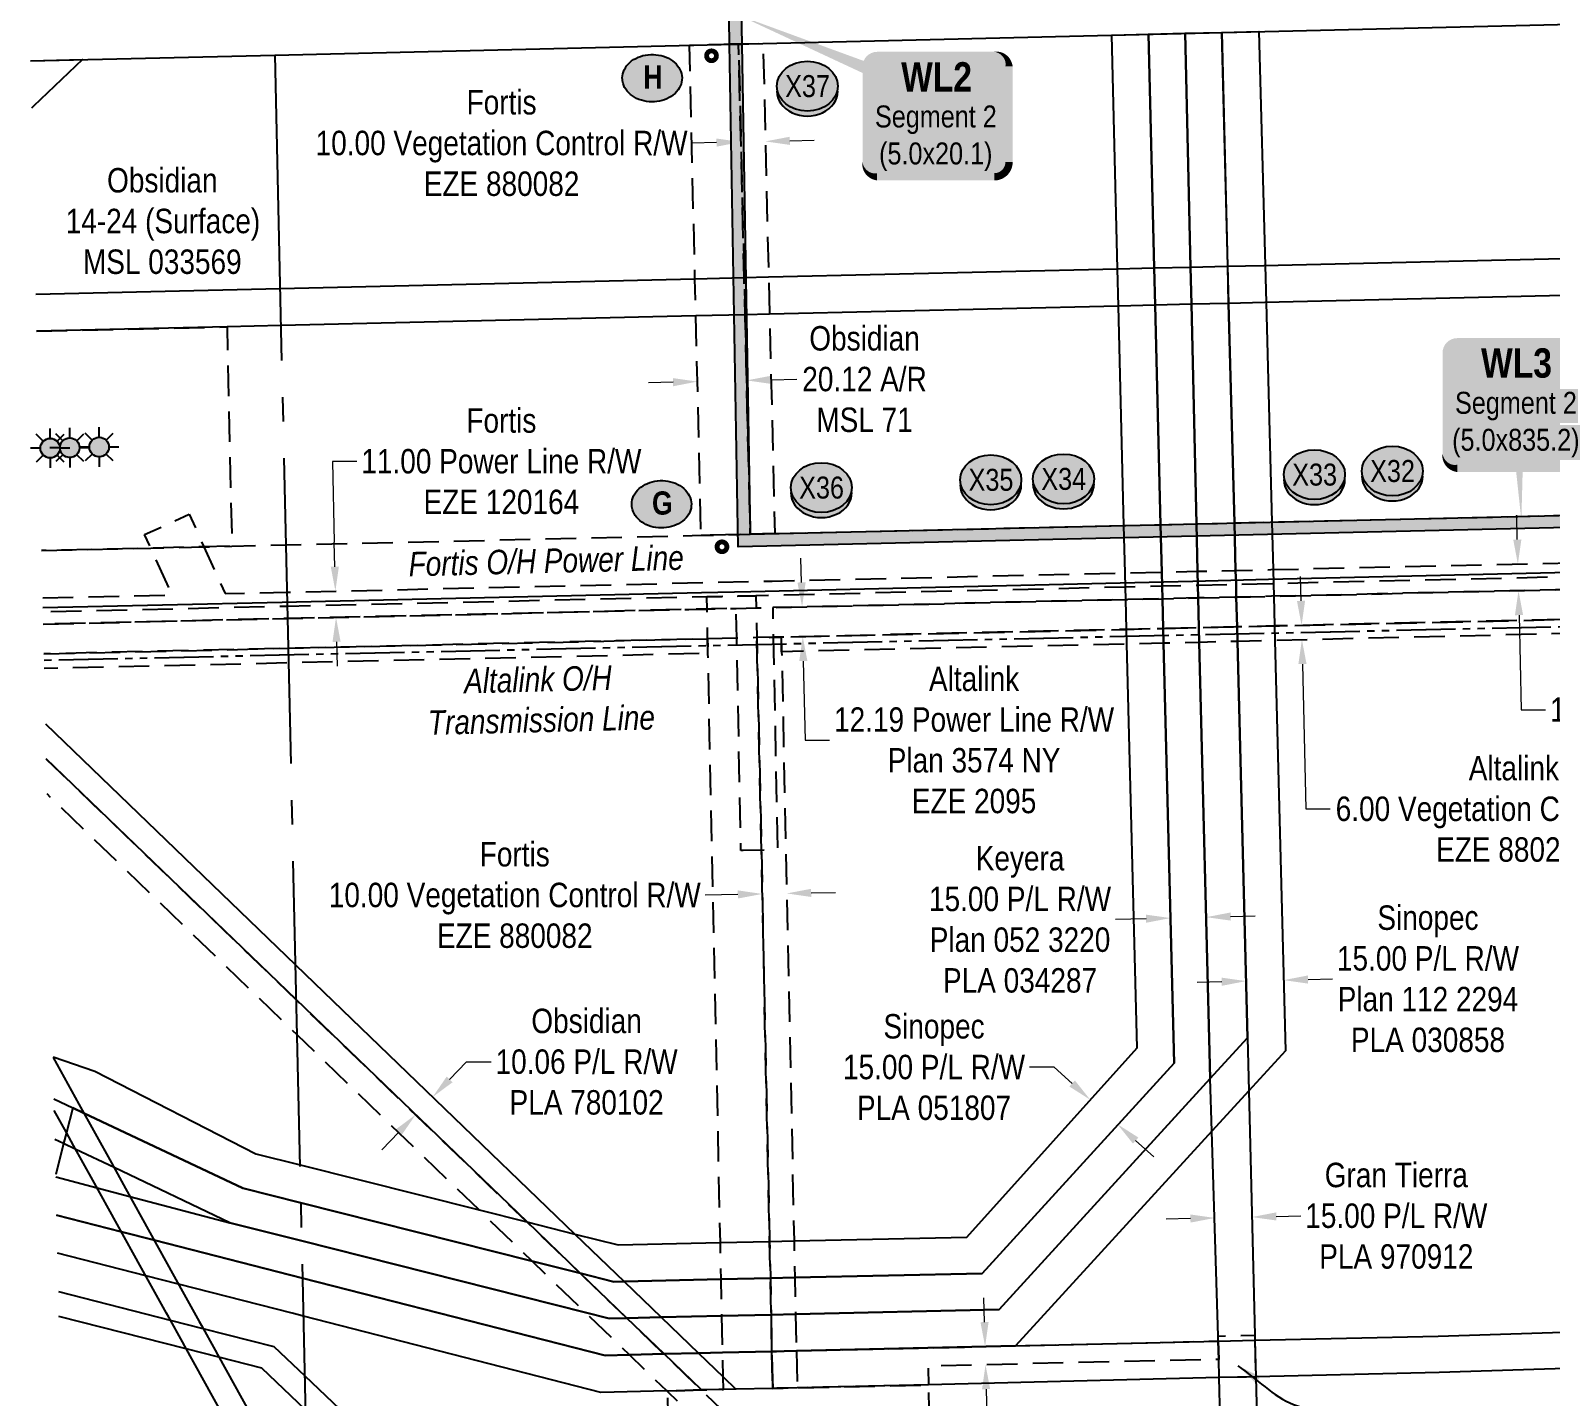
# Model space of a CAD drawing. Extents: x 610781 to 621788, y 5887608 to 5892675.
# Drawn here: x 611532 to 612154, y 5891181 to 5891740 of the extents above; entities that cross this region are included whole.
import ezdxf
from ezdxf.enums import TextEntityAlignment as Align

# ---------------------------------------------------------------- set-up
doc = ezdxf.new("R2010")
doc.units = 0
doc.header["$LTSCALE"] = 5
doc.header["$PDSIZE"] = -1.5
for name, pattern in [('foc-ACCESSROAD', [3.75, 2.5, -1.25]), ('foc-FLOWLINE', [3.75, 2.5, -1.25]), ('foc-QUARTERLINE', [33, 25, -3, 2, -3]), ('POWERLINE5', [7.8, 2.4, -0.6, 0.6, -0.6, 0.6, -0.6, 2.4])]:
    doc.linetypes.add(name, pattern=pattern)
doc.layers.get('Defpoints').update_dxf_attribs({"color": 9})
for name, color, linetype in [('AS-POWER', 104, 'foc-POWER'), ('AS-POWER-EXISTING', 72, 'POWERLINE5'), ('AS-POWER-EXISTING-T', 72, 'Continuous'), ('C-AR', 13, 'foc-ACCESSROAD'), ('C-RW', 13, 'Continuous'), ('C-WS', 13, 'foc-ACCESSROAD'), ('C-WS-S', 13, 'Continuous'), ('CG-NOTES', 7, 'Continuous'), ('F-AR', 190, 'foc-ACCESSROAD'), ('F-EZE', 190, 'foc-FLOWLINE'), ('F-RW', 190, 'Continuous'), ('F-WS', 190, 'foc-ACCESSROAD'), ('F-WS-S', 190, 'Continuous'), ('L-SEC', 7, 'Continuous'), ('L-SECQ', 8, 'foc-QUARTERLINE'), ('P-CROSSINGS', 250, 'Continuous'), ('P-TEMP-BLOCKS', 250, 'Continuous'), ('P-TEMP-H', 41, 'Continuous'), ('P-TEMP_WORKSPACE', 46, 'Continuous'), ('P-WORKAREA-COUNTY-H1', 71, 'Continuous'), ('P-WORKAREA-COUNTY1', 104, 'Continuous')]:
    doc.layers.add(name, color=color, linetype=linetype)
for name, color, linetype, lineweight in [('C-AR-T', 13, 'Continuous', 9), ('C-RW-T', 13, 'Continuous', 9), ('C-WS-T', 13, 'Continuous', 9), ('F-AR-T', 190, 'Continuous', 9), ('F-EZE-T', 190, 'Continuous', 9), ('F-RW-T', 190, 'Continuous', 9)]:
    doc.layers.add(name, color=color, linetype=linetype, lineweight=lineweight)
doc.styles.add('175L', font='ARIALN.TTF', dxfattribs={"height": 20})
doc.styles.add('80', font='ARIALN.TTF', dxfattribs={"height": 10})
doc.styles.add('80CG', font='ARIALN.TTF', dxfattribs={"height": 10})
doc.styles.add('80L', font='ARIALN.TTF', dxfattribs={"height": 10})
doc.styles.add('BOLD', font='ARIALNB.TTF')
doc.styles.add('Crossing', font='ARIALN.TTF', dxfattribs={"height": 10})
doc.styles.add('foc-LtypeFont', font='ARIALN.TTF', dxfattribs={"height": 7.35})
doc.linetypes.add('foc-POWER', pattern='A,6,-1,["P",foc-LtypeFont,S=0.2,R=0,X=-0.625,Y=-0.75],-1.24,4', length=12.24)
doc.dimstyles.new('Compass 5 000', dxfattribs={"dimscale": 5, "dimtxt": 9, "dimasz": 2, "dimexe": 0.2, "dimexo": 0.0625, "dimgap": 0.5, "dimtad": 0, "dimtih": 1, "dimtoh": 1, "dimzin": 0, "dimdsep": 46, "dimtxsty": '80CG', "dimcen": 0.1, "dimse1": 1, "dimse2": 1, "dimclrd": 256, "dimclrt": 256, "dimaunit": 1, "dimadec": 4, "dimazin": 0, "dimtfac": 0.06, "dimtofl": 0, "dimtmove": 0, "dimatfit": 1, "dimfxl": 0.2, "dimtolj": 1, "dimtzin": 0, "dimlwd": -1, "dimarcsym": 0})

# ---------------------------------------------------------------- blocks, each defined once
blk = doc.blocks.new('*D28')
at = {"layer": 'Defpoints', "color": 0, "transparency": 16777216}
for p in [(612031.29, 5891254.13), (612016.7, 5891230.51), (612031.85, 5891230.88)]:
    blk.add_point(p, dxfattribs=at)
at = {"layer": 'F-RW-T', "transparency": 16777216}
for p, q in [((612006.14, 5891253.52), (611996.15, 5891253.28)), ((612041.28, 5891254.37), (612051.28, 5891254.61))]:
    blk.add_line(p, q, dxfattribs=at)
for points in [[(612006.1, 5891255.19), (612006.18, 5891251.86), (612016.14, 5891253.77)], [(612041.24, 5891256.04), (612041.32, 5891252.71), (612031.29, 5891254.13)]]:
    blk.add_solid(points, dxfattribs=at)
at = {"layer": 'F-RW-T', "transparency": 16777216, "insert": (612090.37, 5891254.61), "char_height": 10, "attachment_point": 5, "style": '80CG'}
blk.add_mtext('\\A1;Gran Tierra\\P15.00 P/L R/W\\PPLA 970912', dxfattribs=at)
blk = doc.blocks.new('*D29')
at = {"layer": 'Defpoints', "color": 0, "transparency": 16777216}
for p in [(612025.91, 5891469.03), (612041.23, 5891469.42), (612044.25, 5891351.11)]:
    blk.add_point(p, dxfattribs=at)
at = {"layer": 'F-RW-T', "transparency": 16777216}
for p, q in [((612054.25, 5891351.36), (612064.25, 5891351.62)), ((612018.93, 5891350.46), (612008.93, 5891350.21))]:
    blk.add_line(p, q, dxfattribs=at)
for points in [[(612018.89, 5891352.13), (612018.97, 5891348.79), (612028.93, 5891350.72)], [(612054.21, 5891353.03), (612054.29, 5891349.7), (612044.25, 5891351.11)]]:
    blk.add_solid(points, dxfattribs=at)
at = {"layer": 'F-RW-T', "transparency": 16777216, "insert": (612103.33, 5891351.62), "char_height": 10, "attachment_point": 5, "style": '80CG'}
blk.add_mtext('\\A1;Sinopec\\P15.00 P/L R/W\\PPlan 112 2294\\PPLA 030858', dxfattribs=at)
blk = doc.blocks.new('*D30')
at = {"layer": 'Defpoints', "color": 0, "transparency": 16777216}
for p in [(612011.22, 5891431.68), (611996.58, 5891431.31), (611997.96, 5891376.52)]:
    blk.add_point(p, dxfattribs=at)
at = {"layer": 'F-RW-T', "transparency": 16777216}
for p, q in [((611987.96, 5891376.27), (611975.51, 5891375.95)), ((612022.6, 5891377.14), (612032.6, 5891377.39))]:
    blk.add_line(p, q, dxfattribs=at)
for points in [[(611987.92, 5891377.93), (611988, 5891374.6), (611997.96, 5891376.52)], [(612022.56, 5891378.81), (612022.64, 5891375.48), (612012.61, 5891376.89)]]:
    blk.add_solid(points, dxfattribs=at)
at = {"layer": 'F-RW-T', "transparency": 16777216, "insert": (611936.42, 5891375.95), "char_height": 10, "attachment_point": 5, "style": '80CG'}
blk.add_mtext('\\A1;Keyera\\P15.00 P/L R/W\\PPlan 052 3220\\PPLA 034287', dxfattribs=at)
blk = doc.blocks.new('*D31')
at = {"layer": 'C-RW-T', "transparency": 16777216}
for p, q in [((611703.04, 5891310.48), (611709.98, 5891317.68)), ((611709.98, 5891317.68), (611719.98, 5891317.68)), ((611682.19, 5891288.84), (611675.25, 5891281.65))]:
    blk.add_line(p, q, dxfattribs=at)
for points in [[(611701.84, 5891311.64), (611704.24, 5891309.32), (611696.1, 5891303.28)], [(611680.99, 5891290), (611683.39, 5891287.69), (611689.13, 5891296.04)]]:
    blk.add_solid(points, dxfattribs=at)
at = {"layer": 'Defpoints', "color": 0, "transparency": 16777216}
for p in [(611694.33, 5891304.99), (611696.1, 5891303.28), (611687.36, 5891297.75)]:
    blk.add_point(p, dxfattribs=at)
at = {"layer": 'C-RW-T', "transparency": 16777216, "insert": (611759.07, 5891317.68), "char_height": 10, "attachment_point": 5, "style": '80CG'}
blk.add_mtext('\\A1;Obsidian\\P10.06 P/L R/W\\PPLA 780102', dxfattribs=at)
blk = doc.blocks.new('GAS')
h = blk.add_hatch(color=255)
h.dxf.hatch_style = 1
edge = h.paths.add_edge_path()
edge.add_arc((0, 0), 0.9, 0, 360)
for p, q in [((0, 0.81), (0, 1.62)), ((-0.81, 0), (-1.62, 0)), ((-0.57, 0.57), (-1.14, 1.14)), ((0.57, 0.57), (1.14, 1.14)), ((1.62, 0), (0.81, 0)), ((-0.57, -0.57), (-1.14, -1.14)), ((0, -0.81), (0, -1.62)), ((1.14, -1.14), (0.57, -0.57))]:
    blk.add_line(p, q)
blk.add_circle((0, 0), 0.8)
blk = doc.blocks.new('*D74')
at = {"layer": 'Defpoints', "color": 0, "transparency": 16777216}
for p in [(612392.32, 5891504.08), (612051.62, 5891496.37), (612392.46, 5891498.23)]:
    blk.add_point(p, dxfattribs=at)
at = {"layer": 'F-EZE-T', "transparency": 16777216}
for p, q in [((612051.39, 5891506.37), (612051.17, 5891516.37)), ((612051.98, 5891480.52), (612053.32, 5891421.19)), ((612053.32, 5891421.19), (612063.32, 5891421.19))]:
    blk.add_line(p, q, dxfattribs=at)
for points in [[(612053.06, 5891506.41), (612049.73, 5891506.33), (612051.62, 5891496.37)], [(612053.64, 5891480.56), (612050.31, 5891480.48), (612051.75, 5891490.52)]]:
    blk.add_solid(points, dxfattribs=at)
at = {"layer": 'F-EZE-T', "transparency": 16777216, "insert": (612138.48, 5891421.19), "char_height": 10, "attachment_point": 5, "style": '80CG'}
blk.add_mtext('\\A1;Altalink\\P6.00 Vegetation Control R/W\\PEZE 880262', dxfattribs=at)
blk = doc.blocks.new('*D75')
at = {"layer": 'Defpoints', "color": 0, "transparency": 16777216}
for p in [(612183.59, 5891511.51), (612183.87, 5891499.33), (611847.52, 5891491.74)]:
    blk.add_point(p, dxfattribs=at)
at = {"layer": 'F-EZE-T', "transparency": 16777216}
for p, q in [((611847.02, 5891513.91), (611846.79, 5891523.91)), ((611847.75, 5891481.74), (611848.48, 5891449.38)), ((611848.48, 5891449.38), (611858.48, 5891449.38))]:
    blk.add_line(p, q, dxfattribs=at)
for points in [[(611848.69, 5891513.95), (611845.35, 5891513.88), (611847.25, 5891503.92)], [(611849.41, 5891481.78), (611846.08, 5891481.7), (611847.52, 5891491.74)]]:
    blk.add_solid(points, dxfattribs=at)
at = {"layer": 'F-EZE-T', "transparency": 16777216, "insert": (611917.62, 5891449.38), "char_height": 10, "attachment_point": 5, "style": '80CG'}
blk.add_mtext('\\A1;Altalink\\P12.19 Power Line R/W\\PPlan 3574 NY\\PEZE 2095', dxfattribs=at)
blk = doc.blocks.new('*D76')
at = {"layer": 'Defpoints', "color": 0, "transparency": 16777216}
for p in [(612140.11, 5891521.46), (612140.49, 5891521.47), (612140.74, 5891510.54)]:
    blk.add_point(p, dxfattribs=at)
at = {"layer": 'F-EZE-T', "transparency": 16777216}
for p, q in [((612139.88, 5891531.46), (612139.65, 5891541.46)), ((612140.59, 5891500.53), (612141.47, 5891461.79)), ((612141.47, 5891461.79), (612151.47, 5891461.79))]:
    blk.add_line(p, q, dxfattribs=at)
for points in [[(612141.55, 5891531.5), (612138.22, 5891531.42), (612140.11, 5891521.46)], [(612142.25, 5891500.57), (612138.92, 5891500.5), (612140.36, 5891510.53)]]:
    blk.add_solid(points, dxfattribs=at)
at = {"layer": 'F-EZE-T', "transparency": 16777216, "insert": (612210.61, 5891461.79), "char_height": 10, "attachment_point": 5, "style": '80CG'}
blk.add_mtext('\\A1;Fortis\\P11.00 Power Line R/W\\PEZE 120164', dxfattribs=at)
blk = doc.blocks.new('*D77')
at = {"layer": 'Defpoints', "color": 0, "transparency": 16777216}
for p in [(611936.94, 5891201.47), (611922.3, 5891193.67), (611937.12, 5891194.01)]:
    blk.add_point(p, dxfattribs=at)
at = {"layer": 'F-AR-T', "transparency": 16777216}
for p, q in [((611921.9, 5891211.13), (611921.66, 5891221.12)), ((611922.53, 5891183.67), (611923.23, 5891153.7)), ((611923.23, 5891153.7), (611933.23, 5891153.7))]:
    blk.add_line(p, q, dxfattribs=at)
for points in [[(611923.56, 5891211.17), (611920.23, 5891211.09), (611922.13, 5891201.13)], [(611924.2, 5891183.71), (611920.87, 5891183.63), (611922.3, 5891193.67)]]:
    blk.add_solid(points, dxfattribs=at)
at = {"layer": 'F-AR-T', "transparency": 16777216, "insert": (611967.54, 5891153.7), "char_height": 10, "attachment_point": 5, "style": '80CG'}
blk.add_mtext('\\A1;Gran Tierra\\P7.50 A/R\\PLOC 120328', dxfattribs=at)
blk = doc.blocks.new('*D78')
at = {"layer": 'Defpoints', "color": 0, "transparency": 16777216}
for p in [(611840.96, 5891386.61), (611833.21, 5891279.37), (611843.22, 5891279.58)]:
    blk.add_point(p, dxfattribs=at)
at = {"layer": 'F-EZE-T', "transparency": 16777216}
for p, q in [((611820.95, 5891386.19), (611807.61, 5891385.91)), ((611850.96, 5891386.83), (611860.96, 5891387.04))]:
    blk.add_line(p, q, dxfattribs=at)
for points in [[(611850.92, 5891388.49), (611850.99, 5891385.16), (611840.96, 5891386.61)], [(611820.92, 5891387.86), (611820.99, 5891384.53), (611830.95, 5891386.4)]]:
    blk.add_solid(points, dxfattribs=at)
at = {"layer": 'F-EZE-T', "transparency": 16777216, "insert": (611729.68, 5891385.91), "char_height": 10, "attachment_point": 5, "style": '80CG'}
blk.add_mtext('\\A1;Fortis\\P10.00 Vegetation Control R/W\\PEZE 880082', dxfattribs=at)
blk = doc.blocks.new('*D79')
at = {"layer": 'Defpoints', "color": 0, "transparency": 16777216}
for p in [(611654.56, 5891510.33), (611656.3, 5891510.37), (611654.81, 5891499.55)]:
    blk.add_point(p, dxfattribs=at)
at = {"layer": 'F-EZE-T', "transparency": 16777216}
for p, q in [((611665.07, 5891563.47), (611655.07, 5891563.47)), ((611655.07, 5891563.47), (611655.84, 5891530.36)), ((611656.07, 5891520.37), (611655.84, 5891530.36)), ((611656.78, 5891489.6), (611657.01, 5891479.6))]:
    blk.add_line(p, q, dxfattribs=at)
for points in [[(611657.73, 5891520.4), (611654.4, 5891520.33), (611656.3, 5891510.37)], [(611658.44, 5891489.63), (611655.11, 5891489.56), (611656.55, 5891499.59)]]:
    blk.add_solid(points, dxfattribs=at)
at = {"layer": 'F-EZE-T', "transparency": 16777216, "insert": (611724.21, 5891563.47), "char_height": 10, "attachment_point": 5, "style": '80CG'}
blk.add_mtext('\\A1;Fortis\\P11.00 Power Line R/W\\PEZE 120164', dxfattribs=at)
blk = doc.blocks.new('*D81')
at = {"layer": 'Defpoints', "color": 0, "transparency": 16777216}
for p in [(611832.22, 5891694.46), (611825.32, 5891564.68), (611835.32, 5891564.92)]:
    blk.add_point(p, dxfattribs=at)
at = {"layer": 'F-EZE-T', "transparency": 16777216}
for p, q in [((611812.22, 5891693.98), (611802.22, 5891693.74)), ((611842.22, 5891694.69), (611852.22, 5891694.93))]:
    blk.add_line(p, q, dxfattribs=at)
for points in [[(611812.18, 5891695.64), (611812.26, 5891692.31), (611822.22, 5891694.22)], [(611842.18, 5891696.36), (611842.26, 5891693.03), (611832.22, 5891694.46)]]:
    blk.add_solid(points, dxfattribs=at)
at = {"layer": 'F-EZE-T', "transparency": 16777216, "insert": (611724.29, 5891693.74), "char_height": 10, "attachment_point": 5, "style": '80CG'}
blk.add_mtext('\\A1;Fortis\\P10.00 Vegetation Control R/W\\PEZE 880082', dxfattribs=at)
blk = doc.blocks.new('*D82')
at = {"layer": 'C-AR-T', "transparency": 16777216}
for p, q in [((611794.43, 5891595.89), (611784.44, 5891595.66)), ((611834.55, 5891596.85), (611845.06, 5891597.11))]:
    blk.add_line(p, q, dxfattribs=at)
for points in [[(611794.39, 5891597.56), (611794.47, 5891594.23), (611804.43, 5891596.13)], [(611834.51, 5891598.52), (611834.59, 5891595.19), (611824.56, 5891596.62)]]:
    blk.add_solid(points, dxfattribs=at)
at = {"layer": 'Defpoints', "color": 0, "transparency": 16777216}
for p in [(611824.56, 5891596.62), (611804.94, 5891574.91), (611825.06, 5891575.39)]:
    blk.add_point(p, dxfattribs=at)
at = {"layer": 'C-AR-T', "transparency": 16777216, "insert": (611872.8, 5891597.11), "char_height": 10, "attachment_point": 5, "style": '80CG'}
blk.add_mtext('\\A1;Obsidian\\P20.12 A/R\\PMSL 71', dxfattribs=at)
blk = doc.blocks.new('AA')
at = {"const_width": 4}
blk.add_lwpolyline([(-1, 0, 1), (1, 0, 1)], format="xyb", close=True, dxfattribs=at)
blk.add_circle((0, 0), 2)
blk = doc.blocks.new('Route_Letters')
h = blk.add_hatch(color=255)
h.dxf.hatch_style = 1
edge = h.paths.add_edge_path()
edge.add_ellipse((-0.12, 0.46), major_axis=(-11.97, 0), ratio=0.789318, start_angle=0, end_angle=360)
at = {"color": 5}
blk.add_open_spline([(-12.34, 0.46), (-12.34, -0.25), (-12.24, -0.97), (-11.72, -2.79), (-11.14, -3.88), (-9.56, -5.81), (-8.54, -6.66), (-6.22, -8.02), (-4.9, -8.54), (-2.12, -9.17), (-0.66, -9.3), (2.22, -9.13), (3.64, -8.84), (6.27, -7.89), (7.48, -7.22), (9.54, -5.6), (10.38, -4.64), (11.6, -2.54), (11.97, -1.4), (12.18, 0.91), (12.02, 2.08), (11.2, 4.3), (10.54, 5.35), (8.8, 7.2), (7.72, 7.99), (5.29, 9.24), (3.93, 9.68), (1.11, 10.18), (-0.35, 10.23), (-3.22, 9.91), (-4.61, 9.55), (-7.16, 8.47), (-8.32, 7.75), (-10.24, 6.02), (-11, 5.02), (-12.05, 2.86), (-12.32, 1.7), (-12.34, 0.52), (-12.34, 0.49), (-12.34, 0.46)], degree=3, knots=[0, 0, 0, 0, 0.219529, 0.219529, 0.575727, 0.575727, 0.931924, 0.931924, 1.288121, 1.288121, 1.644318, 1.644318, 2.000515, 2.000515, 2.356712, 2.356712, 2.712909, 2.712909, 3.069107, 3.069107, 3.425304, 3.425304, 3.781501, 3.781501, 4.137698, 4.137698, 4.493895, 4.493895, 4.850092, 4.850092, 5.20629, 5.20629, 5.562487, 5.562487, 5.918684, 5.918684, 6.274881, 6.274881, 6.283185, 6.283185, 6.283185, 6.283185], dxfattribs=at)
at = {"color": 14, "style": 'BOLD'}
blk.add_attdef('A', text='', height=9.5, dxfattribs=at).set_placement((0.22, 0.98), align=Align.MIDDLE)
blk = doc.blocks.new('*D196')
at = {"layer": 'Defpoints', "color": 0, "transparency": 16777216}
for p in [(611965.19, 5891302.11), (611943.04, 5891277.47), (611954.14, 5891267.49)]:
    blk.add_point(p, dxfattribs=at)
at = {"layer": 'F-RW-T', "transparency": 16777216}
for p, q in [((611950.32, 5891315.48), (611940.32, 5891315.48)), ((611957.75, 5891308.8), (611950.32, 5891315.48)), ((611983.73, 5891285.44), (611991.16, 5891278.76))]:
    blk.add_line(p, q, dxfattribs=at)
for points in [[(611958.87, 5891310.04), (611956.64, 5891307.56), (611965.19, 5891302.11)], [(611984.84, 5891286.68), (611982.61, 5891284.2), (611976.29, 5891292.13)]]:
    blk.add_solid(points, dxfattribs=at)
at = {"layer": 'F-RW-T', "transparency": 16777216, "insert": (611901.23, 5891315.48), "char_height": 10, "attachment_point": 5, "style": '80CG'}
blk.add_mtext('\\A1;Sinopec\\P15.00 P/L R/W\\PPLA 051807', dxfattribs=at)
blk = doc.blocks.new('xing2')
h = blk.add_hatch(color=50)
h.dxf.hatch_style = 1
edge = h.paths.add_edge_path()
edge.add_ellipse((0, 0), major_axis=(-12.5, 0), ratio=0.816297, start_angle=0, end_angle=360)
h = blk.add_hatch(color=250)
h.dxf.hatch_style = 1
edge = h.paths.add_edge_path()
edge.add_ellipse((0, -2.05), major_axis=(-12.5, 0), ratio=0.816297, start_angle=0, end_angle=180)
edge.add_line((12.5, -2.05), (12.5, 0))
edge.add_ellipse((0, 0), major_axis=(-12.5, 0), ratio=0.816297, start_angle=0, end_angle=180, ccw=False)
edge.add_line((-12.5, 0), (-12.5, -2.05))
at = {"color": 250}
blk.add_ellipse((0, 0), major_axis=(-12.5, 0), ratio=0.816297, dxfattribs=at)
blk.add_ellipse((0, -2.05), major_axis=(-12.5, 0), ratio=0.816297, start_param=0, end_param=3.141593, dxfattribs=at)
at = {"color": 250, "style": 'Crossing'}
blk.add_attdef('CROSSING', text='', height=9, dxfattribs=at).set_placement((0.09, 0.02), align=Align.MIDDLE_CENTER)
at = {"color": 250, "style": 'Crossing', "flags": 1}
for tag, p in [('OWNER', (0.09, -12.49)), ('DESCRIPTION', (0.09, -25.77)), ('LOCATION', (0.09, -39.3)), ('DWG_REF', (0.09, -52.84))]:
    blk.add_attdef(tag, text='', height=9, dxfattribs=at).set_placement(p, align=Align.MIDDLE_CENTER)
blk = doc.blocks.new('*U198')
h = blk.add_hatch(color=191)
edge = h.paths.add_edge_path()
edge.add_line((-24, -34.83), (24, -34.83))
edge.add_arc((24, -28.83), 6, 270, 360)
edge.add_line((30, -28.83), (30, 12.5))
edge.add_arc((24, 12.5), 6, 0, 90)
edge.add_line((24, 18.5), (-24, 18.5))
edge.add_arc((-24, 12.5), 6, 90, 180)
edge.add_line((-30, 12.5), (-30, -28.83))
edge.add_arc((-24, -28.83), 6, 180, 270)
at = {"color": 250, "flags": 128}
blk.add_lwpolyline([(-24, -34.83, 3, 3, 0), (24, -34.83, 3, 3, 0.414214), (30, -28.83, 3, 3, 0), (30, 12.5, 3, 0, 0.414214), (24, 18.5, 0, 0, 0), (-24, 18.5, 0, 0, 0.414214), (-30, 12.5, 0, 0, 0), (-30, -28.83, 0, 3, 0.414214)], format="xyseb", close=True, dxfattribs=at)
at = {"flags": 128}
blk.add_lwpolyline([(2.26, -56.07, 0, 7.5, 0), (0, 0, 0, 0, 0)], format="xyseb", dxfattribs=at)
at = {"color": 250}
for tag, p, height, style in [('TEMP_AREA_W1_001', (-9.21, 2.24), 12, 'BOLD'), ('ENTER_TEXT_001', (-30.66, -12.47), 9, '80')]:
    blk.add_attdef(tag, p, '', height=height, dxfattribs=dict(at, style=style))
blk = doc.blocks.new('*U200')
h = blk.add_hatch(color=71)
edge = h.paths.add_edge_path()
edge.add_line((-24, -32.69), (24, -32.69))
edge.add_arc((24, -26.69), 6, 270, 360)
edge.add_line((30, -26.69), (30, 12.5))
edge.add_arc((24, 12.5), 6, 0, 90)
edge.add_line((24, 18.5), (-24, 18.5))
edge.add_arc((-24, 12.5), 6, 90, 180)
edge.add_line((-30, 12.5), (-30, -26.69))
edge.add_arc((-24, -26.69), 6, 180, 270)
at = {"flags": 128}
blk.add_lwpolyline([(-80.71, 33.5, 0, 7.5, 0), (0, 0, 0, 0, 0)], format="xyseb", dxfattribs=at)
at = {"color": 250, "flags": 128}
blk.add_lwpolyline([(-24, -32.69, 3, 3, 0), (24, -32.69, 3, 3, 0.414214), (30, -26.69, 3, 3, 0), (30, 12.5, 3, 0, 0.414214), (24, 18.5, 0, 0, 0), (-24, 18.5, 0, 0, 0.414214), (-30, 12.5, 0, 0, 0), (-30, -26.69, 0, 3, 0.414214)], format="xyseb", close=True, dxfattribs=at)
at = {"color": 250}
for tag, p, height, style in [('TEMP_AREA_W1_001', (-9.21, 2.24), 12, 'BOLD'), ('ENTER_TEXT_001', (-30.66, -12.47), 9, '80')]:
    blk.add_attdef(tag, p, '', height=height, dxfattribs=dict(at, style=style))

msp = doc.modelspace()

# ---------------------------------------------------------------- hatches: boundary and pattern name
at = {"layer": 'P-TEMP-H'}
h = msp.add_hatch(color=256, dxfattribs=at)
h.dxf.hatch_style = 1
h.paths.add_polyline_path([(611817.597, 5891734.208), (611822.594, 5891734.327), (611826.063, 5891533.669), (612440.496, 5891547.888), (612440.828, 5891533.326), (612440.942, 5891528.331), (612435.945, 5891528.217), (612435.614, 5891542.776), (611821.152, 5891528.556)])
at = {"layer": 'P-WORKAREA-COUNTY-H1'}
h = msp.add_hatch(color=256, dxfattribs=at)
h.dxf.hatch_style = 1
h.paths.add_polyline_path([(611817.25, 5891754.314), (611822.247, 5891754.433), (611822.594, 5891734.327), (611817.597, 5891734.208)])

# ---------------------------------------------------------------- linework, layer by layer
at = {"layer": 'AS-POWER', "flags": 128}
msp.add_lwpolyline([(611536.618, 5891503.662), (611634.556, 5891505.907), (611806.147, 5891509.841), (611826.293, 5891510.264), (611977.447, 5891513.791), (612007.13, 5891514.483), (612022.691, 5891514.846), (612038.018, 5891515.204), (612184.541, 5891518.63), (612291.251, 5891521.113), (612429.334, 5891524.332)], dxfattribs=at)
at = {"layer": 'AS-POWER-EXISTING', "flags": 128}
msp.add_lwpolyline([(612532.304, 5891496.495), (612437.265, 5891501.864), (611537.107, 5891481.97)], dxfattribs=at)
at = {"layer": 'C-AR', "flags": 128}
msp.add_lwpolyline([(611823.912, 5891623.502), (611826.063, 5891533.669), (611805.937, 5891533.201), (611803.786, 5891623.032), (611803.422, 5891638.257), (611801.132, 5891733.876), (611821.258, 5891734.354), (611823.547, 5891638.729), (611823.912, 5891623.502)], close=True, dxfattribs=at)
msp.add_lwpolyline([(611536.092, 5891526.956), (611580.782, 5891527.99), (611602.502, 5891528.493), (611613.973, 5891528.759), (611636.079, 5891529.271), (611805.937, 5891533.201), (611826.063, 5891533.669), (611836.066, 5891533.903), (611978.907, 5891537.207), (611993.911, 5891537.555), (612008.64, 5891537.895), (612024.14, 5891538.254), (612039.466, 5891538.609), (612186.05, 5891541.994), (612292.76, 5891544.464), (612440.496, 5891547.888), (612440.942, 5891528.331), (612441.07, 5891522.751), (612293.343, 5891519.307), (612186.633, 5891516.824), (612040.11, 5891513.398), (612024.783, 5891513.04), (612009.222, 5891512.677), (611994.543, 5891512.334), (611979.539, 5891511.985), (611828.385, 5891508.458), (611808.239, 5891508.035), (611636.648, 5891504.101), (611536.66, 5891501.809)], dxfattribs=at)
at = {"layer": 'C-RW'}
for points in [[(611531.543, 5891727.449), (611552.827, 5891727.959), (611532.788, 5891708.893), (611531.985, 5891708.127)], [(611537.693, 5891456), (611639.961, 5891357.404), (611754.302, 5891247.17), (611774.442, 5891227.753), (611789.638, 5891213.102), (611804.883, 5891198.405), (611814.956, 5891188.693), (611820.171, 5891183.666), (611806.024, 5891183.359), (611790.756, 5891198.076), (611775.501, 5891212.777), (611756.481, 5891231.109), (611734.696, 5891252.106), (611640.283, 5891343.138), (611538.017, 5891441.654)], [(611540.776, 5891319.41), (611551.327, 5891300.348), (611564.628, 5891276.315), (611570.429, 5891265.834), (611580.404, 5891247.811), (611590.379, 5891229.788), (611600.544, 5891211.423), (611601.482, 5891209.728), (611607.082, 5891199.611), (611608.022, 5891197.912), (611645.076, 5891130.967)], [(611645.564, 5891109.342), (611594.652, 5891201.322), (611593.712, 5891203.021), (611588.105, 5891213.152), (611587.166, 5891214.848), (611577.016, 5891233.186), (611567.041, 5891251.21), (611557.066, 5891269.233), (611549.186, 5891283.468), (611546.251, 5891288.772), (611541.264, 5891297.782)]]:
    msp.add_lwpolyline(points, dxfattribs=at)
at = {"layer": 'C-WS', "flags": 128}
for points in [[(611534.066, 5891616.718), (611611.972, 5891618.515), (611613.973, 5891528.759), (611602.502, 5891528.493), (611580.782, 5891527.99), (611536.092, 5891526.956)], [(611538.018, 5891441.605), (611640.285, 5891343.062), (611734.673, 5891252.112), (611756.465, 5891231.113), (611775.501, 5891212.777), (611790.756, 5891198.076), (611806.024, 5891183.359), (611900.875, 5891091.961), (611915.039, 5891078.313), (611932.194, 5891061.782), (611943.633, 5891050.761), (612022.912, 5890975.996), (612038.258, 5890961.524), (612065.767, 5890935.575), (612119.196, 5890885.195), (612207.149, 5890801.129), (612320.054, 5890803.525), (612322.752, 5890676.382), (612301.967, 5890675.94), (612430.739, 5890540.595), (612463.793, 5890536.979), (612464.265, 5890516.676), (612421.229, 5890521.384), (612274.731, 5890675.362), (612195.609, 5890673.683), (612192.911, 5890800.826), (612112.266, 5890877.895), (612051.459, 5890935.232), (612038.596, 5890947.37), (612023.245, 5890961.847), (611936.687, 5891043.475), (611927.891, 5891051.951), (611916.273, 5891063.147), (611900.322, 5891078.518), (611899.416, 5891079.391), (611858.851, 5891118.48), (611852.305, 5891124.789), (611792.294, 5891182.618), (611791.858, 5891183.038), (611776.594, 5891197.748), (611758.61, 5891215.078), (611736.83, 5891236.066), (611715.053, 5891257.051), (611640.607, 5891328.789), (611538.34, 5891427.338)]]:
    msp.add_lwpolyline(points, dxfattribs=at)
msp.add_lwpolyline([(611835.038, 5891192.16), (611835.212, 5891184.004), (611845.229, 5891184.222), (611898.91, 5891185.443), (611900.875, 5891091.961), (611901.138, 5891079.427), (611899.416, 5891079.391), (611859.764, 5891078.557), (611844.759, 5891078.264), (611794.501, 5891077.184), (611792.291, 5891182.78), (611806.024, 5891183.359), (611815.065, 5891183.557), (611814.956, 5891188.693), (611814.747, 5891198.634), (611814.431, 5891213.672), (611814.116, 5891228.649), (611813.8, 5891243.655), (611808.726, 5891484.864), (611808.601, 5891490.866), (611808.344, 5891503.032), (611808.239, 5891508.035), (611828.385, 5891508.458), (611828.49, 5891503.498), (611828.747, 5891491.25), (611830.578, 5891404.344), (611833.951, 5891244.112), (611834.268, 5891229.105), (611834.58, 5891214.136), (611834.89, 5891199.111), (611835.038, 5891192.16)], close=True, dxfattribs=at)
at = {"layer": 'F-AR', "flags": 128}
msp.add_lwpolyline([(611844.91, 5891199.345), (611934.622, 5891201.418), (612017.511, 5891203.372), (612017.694, 5891195.878), (611898.745, 5891193.12), (611898.91, 5891185.443), (611845.229, 5891184.228), (611835.218, 5891184.01), (611835.038, 5891192.16), (611834.893, 5891199.115), (611844.91, 5891199.345)], close=True, dxfattribs=at)
at = {"layer": 'F-EZE', "flags": 128}
for points in [[(611836.066, 5891533.903), (611826.063, 5891533.669), (611823.912, 5891623.502), (611823.547, 5891638.729), (611821.258, 5891734.354), (611831.261, 5891734.592), (611833.55, 5891638.963), (611833.915, 5891623.736), (611836.066, 5891533.903)], [(612441.471, 5891505.158), (612441.608, 5891499.157), (612300.259, 5891496.483), (612293.878, 5891496.086), (612187.167, 5891493.644), (612040.704, 5891490.138), (612025.377, 5891489.747), (612024.763, 5891489.731), (612009.766, 5891489.385), (611995.12, 5891489.054), (611980.124, 5891488.716), (611838.876, 5891485.529), (611838.749, 5891491.531), (611979.972, 5891494.713), (611994.976, 5891495.056), (612009.622, 5891495.387), (612024.626, 5891495.734), (612025.224, 5891495.747), (612040.552, 5891496.094), (612187.036, 5891499.401), (612293.747, 5891501.816), (612441.471, 5891505.158)], [(611844.91, 5891199.343), (611845.229, 5891184.228), (611835.218, 5891184.01), (611835.043, 5891192.16), (611834.898, 5891199.112), (611834.584, 5891214.136), (611834.268, 5891229.105), (611833.951, 5891244.112), (611830.578, 5891404.344), (611828.747, 5891491.25), (611835.475, 5891491.447), (611838.749, 5891491.531), (611838.876, 5891485.529), (611843.961, 5891244.339), (611844.278, 5891229.331), (611844.593, 5891214.367), (611844.91, 5891199.343)]]:
    msp.add_lwpolyline(points, close=True, dxfattribs=at)
for points in [[(611536.529, 5891507.598), (611589.479, 5891508.825), (611580.782, 5891527.99), (611578.255, 5891533.559), (611596.456, 5891541.818), (611602.502, 5891528.493), (611611.2, 5891509.326), (611636.517, 5891509.911), (611835.022, 5891514.499), (611979.394, 5891517.796), (611994.398, 5891518.138), (611994.944, 5891518.151), (612009.088, 5891518.474), (612024.094, 5891518.815), (612039.098, 5891519.157), (612440.942, 5891528.331), (612441.069, 5891522.751), (612441.193, 5891517.344), (612293.466, 5891513.995), (612186.755, 5891511.581), (612039.35, 5891508.249), (612024.345, 5891507.913), (612009.34, 5891507.573), (611994.671, 5891507.237), (611979.666, 5891506.898), (611835.227, 5891503.631), (611835.475, 5891491.415), (611835.593, 5891485.445), (611837.185, 5891404.474), (611833.08, 5891404.393), (611823.077, 5891404.196), (611822.199, 5891404.179), (611820.521, 5891491.107), (611820.286, 5891503.293), (611800.847, 5891502.858), (611636.76, 5891499.143), (611536.771, 5891496.876)], [(611536.771, 5891496.876), (611636.76, 5891499.143), (611800.847, 5891502.865), (611808.344, 5891503.034), (611820.286, 5891503.303), (611828.49, 5891503.498), (611835.226, 5891503.64), (611979.666, 5891506.901), (611994.671, 5891507.239), (612009.34, 5891507.573), (612024.345, 5891507.916), (612024.914, 5891507.927), (612039.35, 5891508.254), (612040.241, 5891508.272), (612186.755, 5891511.583), (612293.466, 5891513.996), (612441.193, 5891517.344), (612441.471, 5891505.158), (612293.747, 5891501.816), (612187.036, 5891499.401), (612040.552, 5891496.094), (612025.224, 5891495.747), (612024.626, 5891495.734), (612009.622, 5891495.387), (611994.976, 5891495.056), (611979.972, 5891494.713), (611838.749, 5891491.531), (611835.475, 5891491.447), (611828.746, 5891491.308), (611820.521, 5891491.121), (611808.601, 5891490.866), (611637.035, 5891486.957), (611537.046, 5891484.69)], [(611537.046, 5891484.69), (611637.035, 5891486.957), (611808.601, 5891490.866), (611808.726, 5891484.864), (611637.171, 5891480.955), (611537.181, 5891478.688)]]:
    msp.add_lwpolyline(points, dxfattribs=at)
at = {"layer": 'F-RW'}
for points in [[(611540.77, 5891319.691), (611557.867, 5891313.856), (611623.699, 5891280.049), (611641.812, 5891275.488), (611715.053, 5891257.051), (611734.69, 5891252.107), (611754.302, 5891247.17), (611772.029, 5891242.707), (611813.8, 5891243.655), (611833.951, 5891244.112), (611843.961, 5891244.339), (611914.684, 5891245.944), (611984.311, 5891323.374), (611980.124, 5891488.716), (611979.972, 5891494.713), (611979.666, 5891506.892), (611979.539, 5891511.985), (611979.394, 5891517.796), (611978.907, 5891537.207), (611976.656, 5891627.065), (611976.29, 5891642.296), (611973.993, 5891737.987), (611988.997, 5891738.344), (611991.294, 5891642.653), (611991.66, 5891627.427), (611993.911, 5891537.555), (611994.398, 5891518.138), (611994.543, 5891512.334), (611994.671, 5891507.239), (611994.976, 5891495.056), (611995.124, 5891489.054), (611999.454, 5891317.153), (611920.897, 5891231.063), (611844.278, 5891229.331), (611834.268, 5891229.105), (611814.116, 5891228.649), (611774.442, 5891227.753), (611770.17, 5891227.656), (611756.477, 5891231.111), (611736.83, 5891236.066), (611642.163, 5891259.944), (611618.405, 5891265.938), (611553.347, 5891296.698), (611548.812, 5891298.841), (611546.251, 5891288.772), (611545.081, 5891284.174), (611541.857, 5891271.497)], [(611541.158, 5891302.487), (611548.812, 5891298.841), (611553.347, 5891296.698), (611618.405, 5891265.938), (611642.163, 5891259.944), (611736.83, 5891236.066), (611756.477, 5891231.111), (611770.17, 5891227.656), (611774.442, 5891227.753), (611814.116, 5891228.649), (611834.268, 5891229.105), (611844.278, 5891229.331), (611920.897, 5891231.063), (611999.454, 5891317.153), (611995.124, 5891489.054), (611994.976, 5891495.056), (611994.671, 5891507.239), (611994.543, 5891512.334), (611994.398, 5891518.138), (611993.911, 5891537.555), (611991.66, 5891627.427), (611991.294, 5891642.653), (611988.997, 5891738.344), (612003.999, 5891738.701), (612006.211, 5891643.003), (612006.563, 5891627.775), (612008.64, 5891537.895), (612009.088, 5891518.474), (612009.222, 5891512.677), (612009.34, 5891507.573), (612009.622, 5891495.387), (612009.77, 5891489.385), (612014.273, 5891310.812), (611927.894, 5891216.283), (611844.593, 5891214.367), (611834.583, 5891214.136), (611814.431, 5891213.672), (611789.638, 5891213.102), (611775.501, 5891212.777), (611768.371, 5891212.613), (611758.61, 5891215.078), (611642.514, 5891244.394), (611613.079, 5891251.827), (611565.71, 5891274.36), (611550.124, 5891281.775), (611545.081, 5891284.174), (611541.533, 5891285.862)], [(611541.877, 5891270.614), (611558.769, 5891266.156), (611572.214, 5891262.609), (611613.079, 5891251.827), (611642.514, 5891244.394), (611758.61, 5891215.078), (611768.371, 5891212.613), (611775.501, 5891212.777), (611789.638, 5891213.102), (611814.431, 5891213.672), (611834.583, 5891214.136), (611844.593, 5891214.367), (611927.894, 5891216.283), (612014.273, 5891310.812), (612029.517, 5891327.493), (612025.377, 5891489.747), (612025.224, 5891495.747), (612024.914, 5891507.927), (612024.783, 5891513.04), (612024.636, 5891518.827), (612024.14, 5891538.254), (612021.69, 5891628.126), (612021.385, 5891643.354), (612019.005, 5891739.059), (612034.173, 5891739.42), (612036.781, 5891643.711), (612037.17, 5891628.485), (612039.466, 5891538.609), (612039.962, 5891519.176), (612040.11, 5891513.398), (612040.241, 5891508.272), (612040.552, 5891496.094), (612040.704, 5891490.138), (612044.993, 5891322.201), (612030.039, 5891305.836), (612014.924, 5891289.295), (611934.622, 5891201.418), (611844.91, 5891199.334), (611834.896, 5891199.102), (611814.747, 5891198.634), (611804.883, 5891198.405), (611790.756, 5891198.076), (611776.594, 5891197.748), (611766.708, 5891197.518), (611642.858, 5891229.157), (611582.216, 5891244.611), (611568.77, 5891248.086), (611542.233, 5891254.868)], [(612018.696, 5891155.198), (612017.878, 5891188.383), (612017.694, 5891195.878), (612017.511, 5891203.372), (612017.462, 5891205.371), (612014.924, 5891289.295), (612014.273, 5891310.812), (612009.77, 5891489.385), (612009.622, 5891495.387), (612009.34, 5891507.573), (612009.222, 5891512.677), (612009.088, 5891518.474), (612008.64, 5891537.895), (612006.563, 5891627.775), (612006.211, 5891643.003), (612003.999, 5891738.702), (612019.005, 5891739.059), (612021.337, 5891643.352), (612021.708, 5891628.126), (612024.14, 5891538.254), (612024.636, 5891518.827), (612024.783, 5891513.04), (612024.914, 5891507.927), (612025.224, 5891495.747), (612025.377, 5891489.747), (612029.517, 5891327.493), (612030.039, 5891305.836), (612032.452, 5891205.719), (612032.501, 5891203.716), (612032.864, 5891188.73), (612033.7, 5891155.557)], [(611533.723, 5891631.946), (611633.708, 5891634.287), (611803.422, 5891638.257), (611823.548, 5891638.729), (611833.55, 5891638.963), (611976.29, 5891642.297), (611991.294, 5891642.65), (612006.21, 5891643.003), (612021.216, 5891643.348), (612036.22, 5891643.698), (612438.097, 5891653.109), (612438.444, 5891637.882), (612036.572, 5891628.471), (612021.568, 5891628.122), (612006.562, 5891627.774), (611991.66, 5891627.424), (611976.655, 5891627.069), (611833.915, 5891623.736), (611823.912, 5891623.502), (611803.786, 5891623.032), (611634.052, 5891619.061), (611611.972, 5891618.515), (611534.066, 5891616.718)], [(611542.233, 5891254.868), (611568.77, 5891248.086), (611582.216, 5891244.611), (611642.858, 5891229.157), (611766.708, 5891197.518), (611776.594, 5891197.748), (611790.756, 5891198.076), (611804.883, 5891198.405), (611814.747, 5891198.634), (611834.896, 5891199.102), (611844.91, 5891199.334), (611934.622, 5891201.418), (612017.511, 5891203.372), (612032.501, 5891203.716), (612107.49, 5891205.433), (612448.123, 5891216.285)], [(612448.465, 5891201.28), (612107.852, 5891190.437), (612032.864, 5891188.73), (612017.878, 5891188.383), (611898.91, 5891185.443), (611845.229, 5891184.231), (611835.217, 5891184.014), (611820.166, 5891183.671), (611815.065, 5891183.557), (611806.024, 5891183.359), (611792.29, 5891182.834), (611791.858, 5891183.038), (611764.926, 5891182.28), (611643.209, 5891213.599), (611638.625, 5891214.779), (611592.11, 5891226.661), (611578.737, 5891230.077), (611542.584, 5891239.313)], [(611542.936, 5891223.687), (611588.751, 5891211.985), (611602.123, 5891208.57), (611631.143, 5891201.159), (611643.762, 5891189.139), (611783.527, 5891056.01), (611845.18, 5891059.95), (611860.167, 5891060.909), (611907.256, 5891063.92), (611916.273, 5891063.147), (611932.194, 5891061.782), (611947.95, 5891060.432), (612022.584, 5890989.925), (612037.925, 5890975.432), (612079.906, 5890935.914), (612116.825, 5890901.173), (612175.12, 5890887.009)], [(612119.196, 5890885.195), (612065.766, 5890935.575), (612038.258, 5890961.524), (612022.912, 5890975.996), (611943.633, 5891050.761), (611927.891, 5891051.951), (611907.19, 5891053.517), (611860.401, 5891050.67), (611845.415, 5891049.758), (611779.79, 5891045.765), (611644.076, 5891175.227), (611626.171, 5891192.307), (611608.656, 5891196.766), (611595.29, 5891200.169), (611543.168, 5891213.438)]]:
    msp.add_lwpolyline(points, dxfattribs=at)
at = {"layer": 'F-WS', "flags": 128}
msp.add_lwpolyline([(612032.501, 5891203.716), (612032.864, 5891188.73), (612017.878, 5891188.383), (612017.694, 5891195.878), (612017.511, 5891203.372), (612017.462, 5891205.371), (612032.452, 5891205.719), (612032.501, 5891203.716)], close=True, dxfattribs=at)
at = {"layer": 'L-SEC'}
msp.add_lwpolyline([(611531.545, 5891727.385), (611631.486, 5891729.775), (612435.912, 5891748.933)], dxfattribs=at)
at = {"layer": 'L-SECQ'}
msp.add_line((611631.486, 5891729.775), (611648.973, 5890955.522), dxfattribs=at)
at = {"layer": 'P-TEMP_WORKSPACE', "flags": 128}
msp.add_lwpolyline([(611817.597, 5891734.208), (611822.594, 5891734.327), (611826.063, 5891533.669), (612440.496, 5891547.888), (612440.828, 5891533.326), (612440.942, 5891528.331), (612435.945, 5891528.217), (612435.614, 5891542.776), (611821.152, 5891528.556)], close=True, dxfattribs=at)
at = {"layer": 'P-WORKAREA-COUNTY1', "flags": 128}
msp.add_lwpolyline([(611817.25, 5891754.314), (611822.247, 5891754.433), (611822.594, 5891734.327), (611817.597, 5891734.208)], close=True, dxfattribs=at)

# ---------------------------------------------------------------- block references
at = {"layer": 'C-WS-S', "xscale": 5.000000000000039, "yscale": 5.000000000000039, "zscale": 5.000000000000039}
for p in [(611539.582, 5891568.876), (611547.605, 5891569.063), (611559.638, 5891569.343)]:
    msp.add_blockref('GAS', p, dxfattribs=at)
at = {"layer": 'CG-NOTES', "color": 1, "xscale": 0.999609, "yscale": 0.999609, "zscale": 0.999609}
for p in [(611810.185, 5891729.501), (611814.464, 5891528.508)]:
    msp.add_blockref('AA', p, dxfattribs=at)
for p, values in [((611786.016, 5891719.88), {'A': 'H'}), ((611789.853, 5891545.451), {'A': 'G'})]:
    msp.add_blockref('Route_Letters', p, dxfattribs=at).add_auto_attribs(values)
at = {"layer": 'P-CROSSINGS', "xscale": 0.999609, "yscale": 0.999609, "zscale": 0.999609}
for p, values in [((611849.395, 5891717.076), {'CROSSING': 'X37'}), ((612088.748, 5891559.526), {'CROSSING': 'X32'}), ((611855.131, 5891552.731), {'CROSSING': 'X36'}), ((611924.451, 5891555.911), {'CROSSING': 'X35'}), ((611954.21, 5891556.29), {'CROSSING': 'X34'}), ((612056.874, 5891558.047), {'CROSSING': 'X33'})]:
    msp.add_blockref('xing2', p, dxfattribs=at).add_auto_attribs(values)
at = {"layer": 'P-TEMP-BLOCKS'}
ref = msp.add_blockref('*U200', (611901.943, 5891712.639), dxfattribs=dict(at, xscale=0.9992391446700019, yscale=0.9992391446700019, zscale=0.9992391446700019))
ref.add_attrib('TEMP_AREA_W1_001', 'WL2', (611887.768, 5891714.882), dxfattribs={"layer": '0', "color": 250, "height": 11.9909, "style": 'BOLD'})
ref.add_attrib('ENTER_TEXT_001', 'Segment 2', (611877.068, 5891700.173), dxfattribs={"layer": '0', "color": 250, "height": 8.9932, "style": '80'})
ref.add_attrib('ENTER_TEXT_002', '(5.0x20.1)', (611878.752, 5891685.031), dxfattribs={"layer": '0', "color": 250, "height": 8.9932, "style": '80'})
at = {"layer": 'P-TEMP-BLOCKS', "color": 3}
ref = msp.add_blockref('*U198', (612139.286, 5891595.427), dxfattribs=dict(at, xscale=0.999609, yscale=0.999609, zscale=0.999609))
ref.add_attrib('TEMP_AREA_W1_001', 'WL3', (612125.053, 5891597.773), dxfattribs={"layer": '0', "color": 250, "height": 11.9953, "style": 'BOLD'})
ref.add_attrib('ENTER_TEXT_001', 'Segment 2', (612114.402, 5891582.956), dxfattribs={"layer": '0', "color": 250, "height": 8.9965, "style": '80'})
ref.add_attrib('ENTER_TEXT_002', '(5.0x835.2)', (612113.221, 5891567.808), dxfattribs={"layer": '0', "color": 250, "height": 8.99648, "style": '80'})

# ---------------------------------------------------------------- texts
at = {"layer": 'AS-POWER', "insert": (611686.13, 5891526.372), "char_height": 9.99239, "attachment_point": 1, "rotation": 1.39909, "style": '175L'}
msp.add_mtext_dynamic_manual_height_columns('{\\fArial Narrow|b0|i1|c0|p34;Fortis O/H Power Line}', width=112.24573, gutter_width=99.961, heights=[0], dxfattribs=at)
at = {"layer": 'AS-POWER-EXISTING-T', "insert": (611689.326, 5891478.017), "char_height": 9.99239, "attachment_point": 1, "rotation": 1.39909, "style": '175L'}
msp.add_mtext_dynamic_manual_height_columns('\\pi19.501;{\\fArial Narrow|b0|i1|c0|p34;Altalink O/H \\P\\pi4.3145;Transmission Line}', width=99.80785, gutter_width=99.961, heights=[0], dxfattribs=at)
at = {"layer": 'C-WS-T', "insert": (611540.256, 5891683.551), "char_height": 10, "attachment_point": 1, "style": '80L'}
msp.add_mtext_dynamic_manual_height_columns('\\pi22.613;Obsidian\\P\\pi5.696;14-24 (Surface)\\P\\pi12.732;MSL 033569', width=89.05903, gutter_width=50, heights=[0], dxfattribs=at)

# ---------------------------------------------------------------- dimensions: what is measured, and where the dimension line sits
at = {"layer": 'C-AR-T'}
dim = msp.add_linear_dim(base=(611824.555, 5891596.616), p1=(611804.938, 5891574.913), p2=(611825.064, 5891575.395), angle=1.371529, text='Obsidian\\P20.12 A/R\\PMSL 71', dimstyle='Compass 5 000', dxfattribs=at)
dim.commit()
dim.dimension.update_dxf_attribs({"geometry": '*D82', "text_midpoint": (611872.799, 5891597.107), "dimtype": 161})
at = {"layer": 'C-RW-T'}
dim = msp.add_aligned_dim(p1=(611687.355, 5891297.752), p2=(611694.331, 5891304.987), distance=-2.461, text='Obsidian\\P10.06 P/L R/W\\PPLA 780102', dimstyle='Compass 5 000', dxfattribs=at)
dim.commit()
dim.dimension.update_dxf_attribs({"geometry": '*D31', "text_midpoint": (611759.07, 5891317.677)})
at = {"layer": 'F-AR-T'}
dim = msp.add_linear_dim(base=(611922.3, 5891193.666), p1=(611936.942, 5891201.473), p2=(611937.115, 5891194.009), angle=271.328114, text='Gran Tierra\\P7.50 A/R\\PLOC 120328', dimstyle='Compass 5 000', dxfattribs=at)
dim.commit()
dim.dimension.update_dxf_attribs({"geometry": '*D77', "text_midpoint": (611967.541, 5891153.7), "dimtype": 161})
at = {"layer": 'F-EZE-T'}
for base, p1, p2, angle, text, picture, middle in [((611832.221, 5891694.455), (611825.32, 5891564.684), (611835.323, 5891564.924), 1.371648, 'Fortis\\P10.00 Vegetation Control R/W\\PEZE 880082', '*D81', (611724.291, 5891693.737)), ((612140.111, 5891521.463), (612140.742, 5891510.54), (612140.492, 5891521.472), 91.307802, 'Fortis\\P11.00 Power Line R/W\\PEZE 120164', '*D76', (612210.614, 5891461.795)), ((611847.521, 5891491.735), (612183.591, 5891511.511), (612183.866, 5891499.329), 271.293411, 'Altalink\\P12.19 Power Line R/W\\PPlan 3574 NY\\PEZE 2095', '*D75', (611917.618, 5891449.376)), ((612051.619, 5891496.371), (612392.457, 5891498.228), (612392.325, 5891504.081), 91.296299, 'Altalink\\P6.00 Vegetation Control R/W\\PEZE 880262', '*D74', (612138.477, 5891421.191)), ((611840.961, 5891386.615), (611833.209, 5891279.372), (611843.218, 5891279.583), 1.207822, 'Fortis\\P10.00 Vegetation Control R/W\\PEZE 880082', '*D78', (611729.678, 5891385.912))]:
    dim = msp.add_linear_dim(base=base, p1=p1, p2=p2, angle=angle, text=text, dimstyle='Compass 5 000', dxfattribs=at)
    dim.commit()
    dim.dimension.update_dxf_attribs({"geometry": picture, "text_midpoint": middle, "dimtype": 161})
dim = msp.add_linear_dim(base=(611656.298, 5891510.368), p1=(611654.812, 5891499.552), p2=(611654.563, 5891510.328), angle=91.324029, text='Fortis\\P11.00 Power Line R/W\\PEZE 120164', dimstyle='Compass 5 000', override={"dimtmove": 1}, dxfattribs=at)
dim.commit()
dim.dimension.update_dxf_attribs({"geometry": '*D79', "text_midpoint": (611668.955, 5891563.471), "dimtype": 161})
at = {"layer": 'F-RW-T'}
for base, p1, p2, angle, text, picture, middle in [((612044.254, 5891351.107), (612025.906, 5891469.025), (612041.233, 5891469.417), 1.463008, 'Sinopec\\P15.00 P/L R/W\\PPlan 112 2294\\PPLA 030858', '*D29', (612103.334, 5891351.618)), ((611997.958, 5891376.521), (612011.225, 5891431.683), (611996.578, 5891431.314), 181.443104, 'Keyera\\P15.00 P/L R/W\\PPlan 052 3220\\PPLA 034287', '*D30', (611936.425, 5891375.955)), ((611965.19, 5891302.111), (611954.139, 5891267.492), (611943.037, 5891277.475), 138.037486, 'Sinopec\\P15.00 P/L R/W\\PPLA 051807', '*D196', (611901.233, 5891315.484))]:
    dim = msp.add_linear_dim(base=base, p1=p1, p2=p2, angle=angle, text=text, dimstyle='Compass 5 000', dxfattribs=at)
    dim.commit()
    dim.dimension.update_dxf_attribs({"geometry": picture, "text_midpoint": middle, "dimtype": 161})
dim = msp.add_aligned_dim(p1=(612016.702, 5891230.512), p2=(612031.846, 5891230.877), distance=23.26, text='Gran Tierra\\P15.00 P/L R/W\\PPLA 970912', dimstyle='Compass 5 000', dxfattribs=at)
dim.commit()
dim.dimension.update_dxf_attribs({"geometry": '*D28', "text_midpoint": (612090.365, 5891254.612)})

# ---------------------------------------------------------------- leaders
at = {"layer": 'F-WS-S', "path_type": 1}
msp.add_leader([(612025.596, 5891193.181), (612048.374, 5891177.401), (612065.456, 5891173.393)], dimstyle='Compass 5 000', override={"dimgap": 0.5, "dimtad": 0}, dxfattribs=at)

doc.saveas('drawing.dxf')
